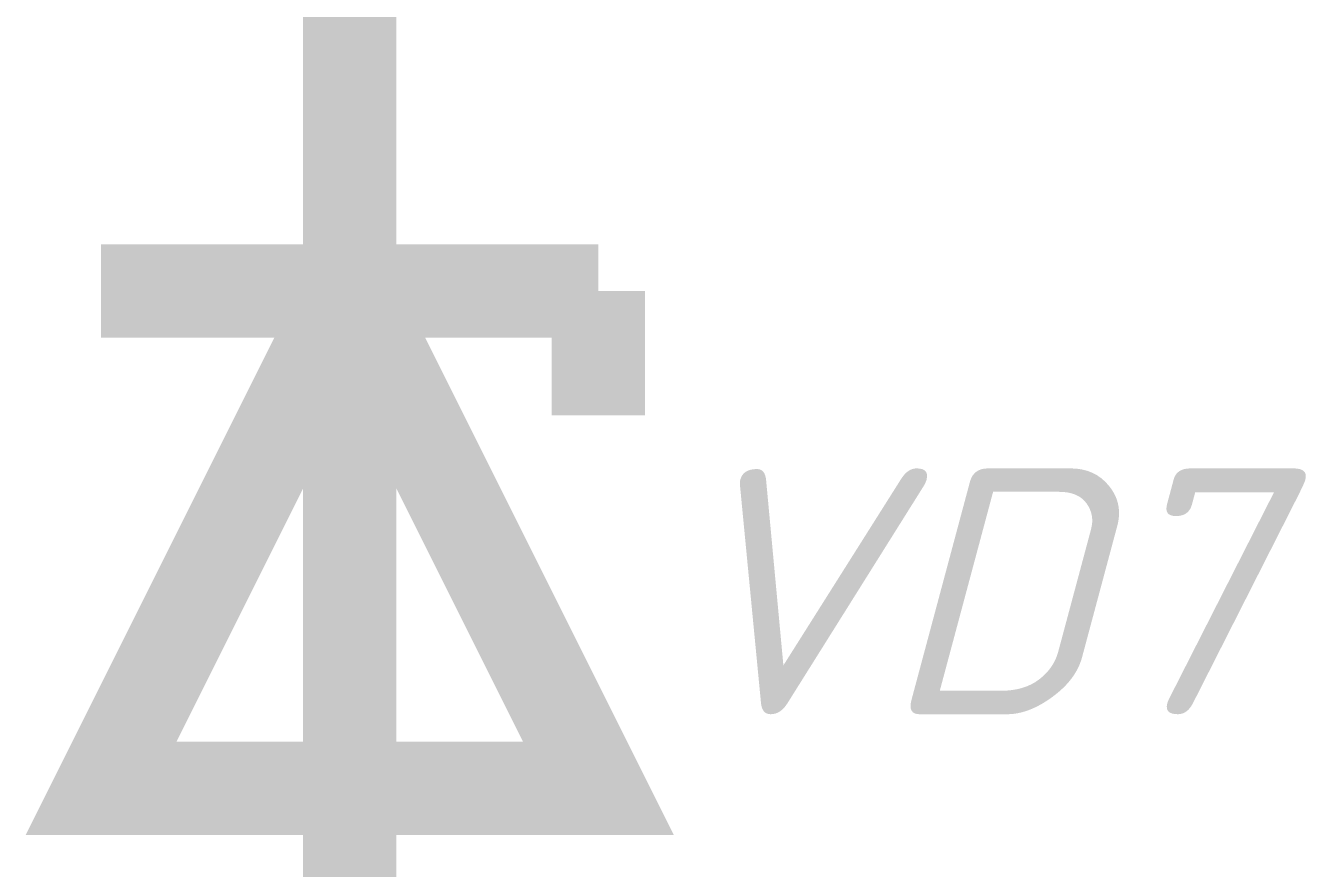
# Model space of a CAD drawing. Header units: inches. Extents: x 0 to 841, y 0 to 594.
# Drawn here: x 232.42 to 242.73, y 409.85 to 416.63 of the extents above; entities that cross this region are included whole.
import ezdxf

# ---------------------------------------------------------------- set-up
doc = ezdxf.new("R2010")
doc.units = ezdxf.units.IN
doc.layers.add('Sheet', color=255, linetype='Continuous')
doc.styles.get("Standard").update_dxf_attribs({"font": 'isocpeui.ttf'})

msp = doc.modelspace()

# ---------------------------------------------------------------- linework, layer by layer
at = {"layer": 'Sheet'}
for points in [[(235.021, 404.995, 0.749, 0.749, 0), (235.021, 419.998, 0.749, 0.749, 0)], [(235.021, 414.989, 0.3, 0.3, 0), (235.021, 419.998, 0.3, 0.3, 0)], [(233.022, 414.495, 0.749, 0.749, 0), (237.02, 414.495, 0.749, 0.749, 0)], [(237.02, 414.495, 0.749, 0.749, 0), (237.02, 413.496, 0.749, 0.749, 0)], [(235.021, 409.992, 0.3, 0.3, 0), (235.021, 404.995, 0.3, 0.3, 0)]]:
    msp.add_lwpolyline(points, format="xyseb", dxfattribs=at)
msp.add_lwpolyline([(235.021, 414.495, 0.749, 0.749, 0), (237.02, 410.497, 0.749, 0.749, 0), (233.022, 410.497, 0.749, 0.749, 0), (235.021, 414.495, 0.749, 0.749, 0)], format="xyseb", close=True, dxfattribs=at)

# ---------------------------------------------------------------- texts
msp.add_text('VD7', height=1.9764, dxfattribs=at).set_placement((237.514, 411.093))

doc.saveas('drawing.dxf')
